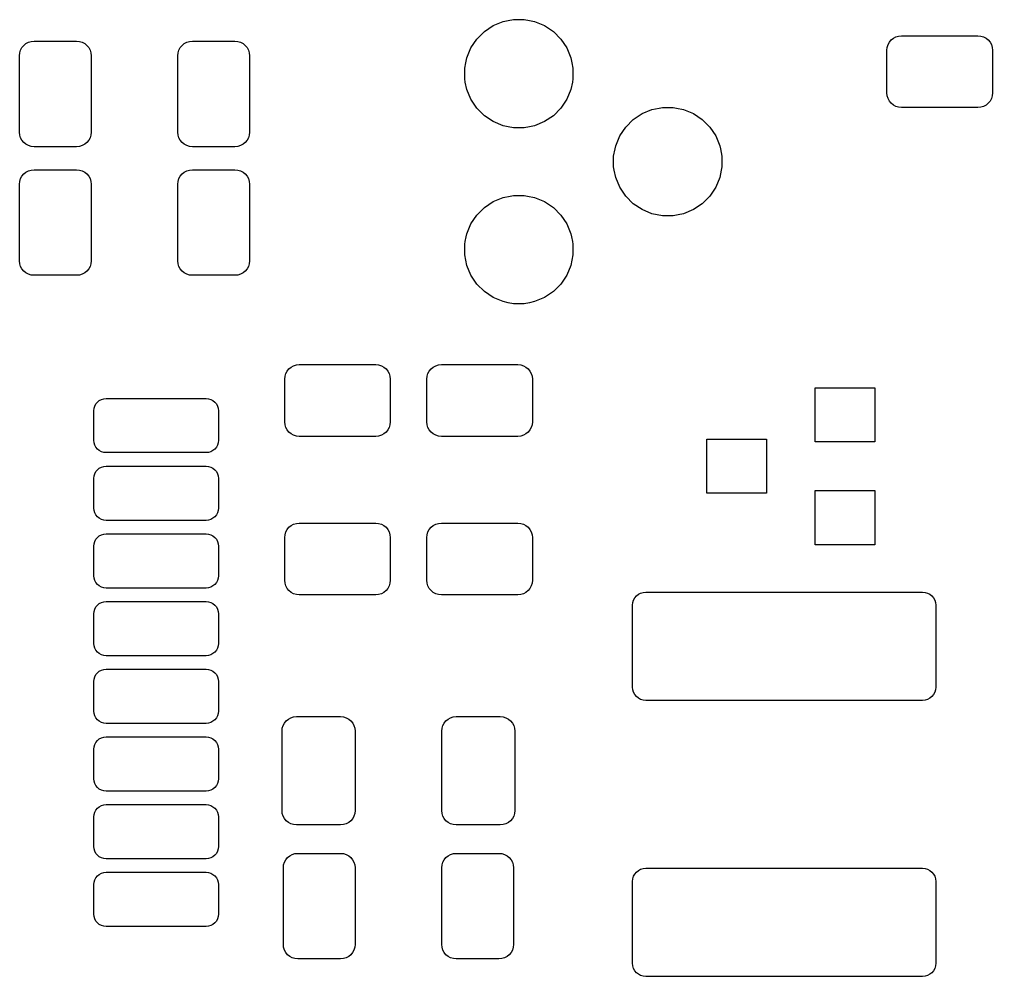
# Model space of a CAD drawing. Extents: x -2.2 to 93.1, y -83.6 to 12.9.
# Drawn here: x 56.88 to 74.85, y -71.42 to -53.75 of the extents above; entities that cross this region are included whole.
import ezdxf

# ---------------------------------------------------------------- set-up
doc = ezdxf.new("R2010")
doc.units = 0
doc.layers.add('BLACK', color=7, linetype='CONTINUOUS')

msp = doc.modelspace()

# ---------------------------------------------------------------- linework, layer by layer
at = {"layer": 'BLACK', "linetype": 'CONTINUOUS'}
for p, q in [((65.4625, -53.9732), (65.6263, -53.8638)), ((65.6263, -53.8638), (65.8083, -53.7884)), ((65.8083, -53.7884), (65.9049, -53.7692)), ((65.9049, -53.7692), (66.0015, -53.75)), ((66.0015, -53.75), (66.1985, -53.75)), ((66.1985, -53.75), (66.2951, -53.7692)), ((66.2951, -53.7692), (66.3917, -53.7884)), ((66.3917, -53.7884), (66.5737, -53.8638)), ((66.5737, -53.8638), (66.7375, -53.9732)), ((65.3232, -54.1125), (65.4625, -53.9732)), ((66.7375, -53.9732), (66.8768, -54.1125)), ((72.9783, -54.1283), (73.0186, -54.0951)), ((73.0186, -54.0951), (73.0647, -54.0705)), ((73.0647, -54.0705), (73.1147, -54.0554)), ((73.1147, -54.0554), (73.1691, -54.05)), ((73.1691, -54.05), (74.5809, -54.05)), ((74.5809, -54.05), (74.6353, -54.0554)), ((74.6353, -54.0554), (74.6853, -54.0705)), ((74.6853, -54.0705), (74.7313, -54.0951)), ((74.7313, -54.0951), (74.7717, -54.1283)), ((56.8955, -54.3147), (56.9201, -54.2687)), ((56.9201, -54.2687), (56.9533, -54.2283)), ((56.9533, -54.2283), (56.9936, -54.1951)), ((56.9936, -54.1951), (57.0397, -54.1705)), ((57.0397, -54.1705), (57.0897, -54.1554)), ((57.0897, -54.1554), (57.1441, -54.15)), ((57.1441, -54.15), (57.9309, -54.15)), ((57.9309, -54.15), (57.9853, -54.1554)), ((57.9853, -54.1554), (58.0353, -54.1705)), ((58.0353, -54.1705), (58.0814, -54.1951)), ((58.0814, -54.1951), (58.1217, -54.2283)), ((58.1217, -54.2283), (58.1549, -54.2687)), ((58.1549, -54.2687), (58.1795, -54.3147)), ((59.8205, -54.3147), (59.8451, -54.2687)), ((59.8451, -54.2687), (59.8783, -54.2283)), ((59.8783, -54.2283), (59.9186, -54.1951)), ((59.9186, -54.1951), (59.9647, -54.1705)), ((59.9647, -54.1705), (60.0147, -54.1554)), ((60.0147, -54.1554), (60.0691, -54.15)), ((60.0691, -54.15), (60.8559, -54.15)), ((60.8559, -54.15), (60.9103, -54.1554)), ((60.9103, -54.1554), (60.9603, -54.1705)), ((60.9603, -54.1705), (61.0063, -54.1951)), ((61.0063, -54.1951), (61.0467, -54.2283)), ((61.0467, -54.2283), (61.0799, -54.2687)), ((61.0799, -54.2687), (61.1045, -54.3147)), ((65.1384, -54.4583), (65.2138, -54.2763)), ((65.2138, -54.2763), (65.3232, -54.1125)), ((66.8768, -54.1125), (66.9862, -54.2763)), ((66.9862, -54.2763), (67.0616, -54.4583)), ((72.9, -54.3191), (72.9054, -54.2647)), ((72.9054, -54.2647), (72.9205, -54.2147)), ((72.9205, -54.2147), (72.9451, -54.1686)), ((72.9451, -54.1686), (72.9783, -54.1283)), ((74.7717, -54.1283), (74.8049, -54.1686)), ((74.8049, -54.1686), (74.8295, -54.2147)), ((74.8295, -54.2147), (74.8446, -54.2647)), ((74.8446, -54.2647), (74.85, -54.3191)), ((56.875, -54.4191), (56.8804, -54.3647)), ((56.875, -55.8309), (56.875, -54.4191)), ((56.8804, -54.3647), (56.8955, -54.3147)), ((58.1795, -54.3147), (58.1946, -54.3647)), ((58.1946, -54.3647), (58.2, -54.4191)), ((58.2, -54.4191), (58.2, -55.8309)), ((59.8, -54.4191), (59.8054, -54.3647)), ((59.8, -55.8309), (59.8, -54.4191)), ((59.8054, -54.3647), (59.8205, -54.3147)), ((61.1045, -54.3147), (61.1196, -54.3647)), ((61.1196, -54.3647), (61.125, -54.4191)), ((61.125, -54.4191), (61.125, -55.8309)), ((65.1195, -54.5533), (65.1384, -54.4583)), ((67.0616, -54.4583), (67.0805, -54.5533)), ((72.9, -55.1059), (72.9, -54.3191)), ((74.85, -54.3191), (74.85, -55.1059)), ((65.1, -54.6515), (65.1195, -54.5533)), ((67.0805, -54.5533), (67.1, -54.6515)), ((65.1, -54.8485), (65.1, -54.6515)), ((67.1, -54.6515), (67.1, -54.8485)), ((65.1112, -54.9049), (65.1, -54.8485)), ((65.1384, -55.0417), (65.1112, -54.9049)), ((67.0888, -54.9049), (67.0616, -55.0417)), ((67.1, -54.8485), (67.0888, -54.9049)), ((65.2138, -55.2237), (65.1384, -55.0417)), ((67.0616, -55.0417), (66.9862, -55.2237)), ((72.9054, -55.1603), (72.9, -55.1059)), ((72.9205, -55.2103), (72.9054, -55.1603)), ((74.8446, -55.1603), (74.8295, -55.2103)), ((74.85, -55.1059), (74.8446, -55.1603)), ((65.3232, -55.3875), (65.2138, -55.2237)), ((66.9862, -55.2237), (66.8768, -55.3875)), ((72.9451, -55.2563), (72.9205, -55.2103)), ((72.9783, -55.2967), (72.9451, -55.2563)), ((73.0186, -55.3299), (72.9783, -55.2967)), ((73.0647, -55.3545), (73.0186, -55.3299)), ((73.1147, -55.3696), (73.0647, -55.3545)), ((74.6853, -55.3545), (74.6353, -55.3696)), ((74.7313, -55.3299), (74.6853, -55.3545)), ((74.7717, -55.2967), (74.7313, -55.3299)), ((74.8049, -55.2563), (74.7717, -55.2967)), ((74.8295, -55.2103), (74.8049, -55.2563)), ((65.4625, -55.5268), (65.3232, -55.3875)), ((65.6263, -55.6362), (65.4625, -55.5268)), ((66.7375, -55.5268), (66.5737, -55.6362)), ((66.8768, -55.3875), (66.7375, -55.5268)), ((68.2125, -55.5982), (68.3763, -55.4888)), ((68.3763, -55.4888), (68.5583, -55.4134)), ((68.5583, -55.4134), (68.6889, -55.3875)), ((68.6889, -55.3875), (68.7515, -55.375)), ((68.7515, -55.375), (68.9485, -55.375)), ((68.9485, -55.375), (69.0111, -55.3875)), ((69.0111, -55.3875), (69.1417, -55.4134)), ((69.1417, -55.4134), (69.3237, -55.4888)), ((69.3237, -55.4888), (69.4875, -55.5982)), ((73.1691, -55.375), (73.1147, -55.3696)), ((74.5809, -55.375), (73.1691, -55.375)), ((74.6353, -55.3696), (74.5809, -55.375)), ((65.8083, -55.7116), (65.6263, -55.6362)), ((65.9049, -55.7308), (65.8083, -55.7116)), ((66.3917, -55.7116), (66.2951, -55.7308)), ((66.5737, -55.6362), (66.3917, -55.7116)), ((68.0732, -55.7375), (68.2125, -55.5982)), ((69.4875, -55.5982), (69.6268, -55.7375)), ((56.8804, -55.8853), (56.875, -55.8309)), ((56.8955, -55.9353), (56.8804, -55.8853)), ((58.1946, -55.8853), (58.1795, -55.9353)), ((58.2, -55.8309), (58.1946, -55.8853)), ((59.8054, -55.8853), (59.8, -55.8309)), ((59.8205, -55.9353), (59.8054, -55.8853)), ((61.1196, -55.8853), (61.1045, -55.9353)), ((61.125, -55.8309), (61.1196, -55.8853)), ((66.0015, -55.75), (65.9049, -55.7308)), ((66.1985, -55.75), (66.0015, -55.75)), ((66.2951, -55.7308), (66.1985, -55.75)), ((67.8884, -56.0833), (67.9638, -55.9013)), ((67.9638, -55.9013), (68.0732, -55.7375)), ((69.6268, -55.7375), (69.7362, -55.9013)), ((69.7362, -55.9013), (69.8116, -56.0833)), ((56.9201, -55.9813), (56.8955, -55.9353)), ((56.9533, -56.0217), (56.9201, -55.9813)), ((56.9936, -56.0549), (56.9533, -56.0217)), ((57.0397, -56.0795), (56.9936, -56.0549)), ((57.0897, -56.0946), (57.0397, -56.0795)), ((58.0353, -56.0795), (57.9853, -56.0946)), ((58.0814, -56.0549), (58.0353, -56.0795)), ((58.1217, -56.0217), (58.0814, -56.0549)), ((58.1549, -55.9813), (58.1217, -56.0217)), ((58.1795, -55.9353), (58.1549, -55.9813)), ((59.8451, -55.9813), (59.8205, -55.9353)), ((59.8783, -56.0217), (59.8451, -55.9813)), ((59.9186, -56.0549), (59.8783, -56.0217)), ((59.9647, -56.0795), (59.9186, -56.0549)), ((60.0147, -56.0946), (59.9647, -56.0795)), ((60.9603, -56.0795), (60.9103, -56.0946)), ((61.0063, -56.0549), (60.9603, -56.0795)), ((61.0467, -56.0217), (61.0063, -56.0549)), ((61.0799, -55.9813), (61.0467, -56.0217)), ((61.1045, -55.9353), (61.0799, -55.9813)), ((57.1441, -56.1), (57.0897, -56.0946)), ((57.9309, -56.1), (57.1441, -56.1)), ((57.9853, -56.0946), (57.9309, -56.1)), ((60.0691, -56.1), (60.0147, -56.0946)), ((60.8559, -56.1), (60.0691, -56.1)), ((60.9103, -56.0946), (60.8559, -56.1)), ((67.85, -56.2765), (67.8777, -56.137)), ((67.8777, -56.137), (67.8884, -56.0833)), ((69.8116, -56.0833), (69.8222, -56.137)), ((69.8222, -56.137), (69.85, -56.2765)), ((67.85, -56.4735), (67.85, -56.2765)), ((69.85, -56.2765), (69.85, -56.4735)), ((56.9201, -56.6437), (56.9533, -56.6033)), ((56.9533, -56.6033), (56.9936, -56.5701)), ((56.9936, -56.5701), (57.0397, -56.5455)), ((57.0397, -56.5455), (57.0897, -56.5304)), ((57.0897, -56.5304), (57.1441, -56.525)), ((57.1441, -56.525), (57.9309, -56.525)), ((57.9309, -56.525), (57.9853, -56.5304)), ((57.9853, -56.5304), (58.0353, -56.5455)), ((58.0353, -56.5455), (58.0814, -56.5701)), ((58.0814, -56.5701), (58.1217, -56.6033)), ((58.1217, -56.6033), (58.1549, -56.6437)), ((59.8451, -56.6437), (59.8783, -56.6033)), ((59.8783, -56.6033), (59.9186, -56.5701)), ((59.9186, -56.5701), (59.9647, -56.5455)), ((59.9647, -56.5455), (60.0147, -56.5304)), ((60.0147, -56.5304), (60.0691, -56.525)), ((60.0691, -56.525), (60.8559, -56.525)), ((60.8559, -56.525), (60.9103, -56.5304)), ((60.9103, -56.5304), (60.9603, -56.5455)), ((60.9603, -56.5455), (61.0063, -56.5701)), ((61.0063, -56.5701), (61.0467, -56.6033)), ((61.0467, -56.6033), (61.0799, -56.6437)), ((67.8613, -56.5304), (67.85, -56.4735)), ((67.8884, -56.6667), (67.8613, -56.5304)), ((69.8387, -56.5304), (69.8116, -56.6667)), ((69.85, -56.4735), (69.8387, -56.5304)), ((56.875, -56.7941), (56.8804, -56.7397)), ((56.875, -58.2059), (56.875, -56.7941)), ((56.8804, -56.7397), (56.8955, -56.6897)), ((56.8955, -56.6897), (56.9201, -56.6437)), ((58.1549, -56.6437), (58.1795, -56.6897)), ((58.1795, -56.6897), (58.1946, -56.7397)), ((58.1946, -56.7397), (58.2, -56.7941)), ((58.2, -56.7941), (58.2, -58.2059)), ((59.8, -56.7941), (59.8054, -56.7397)), ((59.8, -58.2059), (59.8, -56.7941)), ((59.8054, -56.7397), (59.8205, -56.6897)), ((59.8205, -56.6897), (59.8451, -56.6437)), ((61.0799, -56.6437), (61.1045, -56.6897)), ((61.1045, -56.6897), (61.1196, -56.7397)), ((61.1196, -56.7397), (61.125, -56.7941)), ((61.125, -56.7941), (61.125, -58.2059)), ((67.9638, -56.8487), (67.8884, -56.6667)), ((69.8116, -56.6667), (69.7362, -56.8487)), ((68.0732, -57.0125), (67.9638, -56.8487)), ((69.7362, -56.8487), (69.6268, -57.0125)), ((65.4625, -57.2232), (65.6263, -57.1138)), ((65.6263, -57.1138), (65.8083, -57.0384)), ((65.8083, -57.0384), (65.9389, -57.0125)), ((65.9389, -57.0125), (66.0015, -57)), ((66.0015, -57), (66.1985, -57)), ((66.1985, -57), (66.2611, -57.0125)), ((66.2611, -57.0125), (66.3917, -57.0384)), ((66.3917, -57.0384), (66.5737, -57.1138)), ((66.5737, -57.1138), (66.7375, -57.2232)), ((68.2125, -57.1518), (68.0732, -57.0125)), ((68.3763, -57.2612), (68.2125, -57.1518)), ((69.4875, -57.1518), (69.3237, -57.2612)), ((69.6268, -57.0125), (69.4875, -57.1518)), ((65.3232, -57.3625), (65.4625, -57.2232)), ((66.7375, -57.2232), (66.8768, -57.3625)), ((68.5583, -57.3366), (68.3763, -57.2612)), ((68.6549, -57.3558), (68.5583, -57.3366)), ((69.1417, -57.3366), (69.0451, -57.3558)), ((69.3237, -57.2612), (69.1417, -57.3366)), ((65.2138, -57.5263), (65.3232, -57.3625)), ((66.8768, -57.3625), (66.9862, -57.5263)), ((68.7515, -57.375), (68.6549, -57.3558)), ((68.9485, -57.375), (68.7515, -57.375)), ((69.0451, -57.3558), (68.9485, -57.375)), ((65.1384, -57.7083), (65.2138, -57.5263)), ((66.9862, -57.5263), (67.0616, -57.7083)), ((65.1, -57.9015), (65.1102, -57.85)), ((65.1102, -57.85), (65.1274, -57.7638)), ((65.1274, -57.7638), (65.1384, -57.7083)), ((67.0616, -57.7083), (67.0726, -57.7638)), ((67.0726, -57.7638), (67.0898, -57.85)), ((67.0898, -57.85), (67.1, -57.9015)), ((65.1, -58.0985), (65.1, -57.9015)), ((67.1, -57.9015), (67.1, -58.0985)), ((56.8804, -58.2603), (56.875, -58.2059)), ((58.2, -58.2059), (58.1946, -58.2603)), ((59.8054, -58.2603), (59.8, -58.2059)), ((61.125, -58.2059), (61.1196, -58.2603)), ((65.1384, -58.2917), (65.1, -58.0985)), ((67.1, -58.0985), (67.0616, -58.2917)), ((56.8955, -58.3103), (56.8804, -58.2603)), ((56.9201, -58.3563), (56.8955, -58.3103)), ((56.9533, -58.3967), (56.9201, -58.3563)), ((56.9936, -58.4299), (56.9533, -58.3967)), ((58.1217, -58.3967), (58.0814, -58.4299)), ((58.1549, -58.3563), (58.1217, -58.3967)), ((58.1795, -58.3103), (58.1549, -58.3563)), ((58.1946, -58.2603), (58.1795, -58.3103)), ((59.8205, -58.3103), (59.8054, -58.2603)), ((59.8451, -58.3563), (59.8205, -58.3103)), ((59.8783, -58.3967), (59.8451, -58.3563)), ((59.9186, -58.4299), (59.8783, -58.3967)), ((61.0467, -58.3967), (61.0063, -58.4299)), ((61.0799, -58.3563), (61.0467, -58.3967)), ((61.1045, -58.3103), (61.0799, -58.3563)), ((61.1196, -58.2603), (61.1045, -58.3103)), ((65.2138, -58.4737), (65.1384, -58.2917)), ((67.0616, -58.2917), (66.9862, -58.4737)), ((57.0397, -58.4545), (56.9936, -58.4299)), ((57.0897, -58.4696), (57.0397, -58.4545)), ((57.1441, -58.475), (57.0897, -58.4696)), ((57.9309, -58.475), (57.1441, -58.475)), ((57.9853, -58.4696), (57.9309, -58.475)), ((58.0353, -58.4545), (57.9853, -58.4696)), ((58.0814, -58.4299), (58.0353, -58.4545)), ((59.9647, -58.4545), (59.9186, -58.4299)), ((60.0147, -58.4696), (59.9647, -58.4545)), ((60.0691, -58.475), (60.0147, -58.4696)), ((60.8559, -58.475), (60.0691, -58.475)), ((60.9103, -58.4696), (60.8559, -58.475)), ((60.9603, -58.4545), (60.9103, -58.4696)), ((61.0063, -58.4299), (60.9603, -58.4545)), ((65.3232, -58.6375), (65.2138, -58.4737)), ((66.9862, -58.4737), (66.8768, -58.6375)), ((65.4625, -58.7768), (65.3232, -58.6375)), ((65.6263, -58.8862), (65.4625, -58.7768)), ((66.7375, -58.7768), (66.5737, -58.8862)), ((66.8768, -58.6375), (66.7375, -58.7768)), ((65.8083, -58.9616), (65.6263, -58.8862)), ((66.5737, -58.8862), (66.3917, -58.9616)), ((65.9049, -58.9808), (65.8083, -58.9616)), ((66.0015, -59), (65.9049, -58.9808)), ((66.1985, -59), (66.0015, -59)), ((66.2951, -58.9808), (66.1985, -59)), ((66.3917, -58.9616), (66.2951, -58.9808)), ((61.8201, -60.2436), (61.8533, -60.2033)), ((61.8533, -60.2033), (61.8936, -60.1701)), ((61.8936, -60.1701), (61.9397, -60.1455)), ((61.9397, -60.1455), (61.9897, -60.1304)), ((61.9897, -60.1304), (62.0441, -60.125)), ((62.0441, -60.125), (63.4559, -60.125)), ((63.4559, -60.125), (63.5103, -60.1304)), ((63.5103, -60.1304), (63.5603, -60.1455)), ((63.5603, -60.1455), (63.6063, -60.1701)), ((63.6063, -60.1701), (63.6467, -60.2033)), ((63.6467, -60.2033), (63.6799, -60.2436)), ((64.4451, -60.2436), (64.4783, -60.2033)), ((64.4783, -60.2033), (64.5186, -60.1701)), ((64.5186, -60.1701), (64.5647, -60.1455)), ((64.5647, -60.1455), (64.6147, -60.1304)), ((64.6147, -60.1304), (64.6691, -60.125)), ((64.6691, -60.125), (66.0809, -60.125)), ((66.0809, -60.125), (66.1353, -60.1304)), ((66.1353, -60.1304), (66.1853, -60.1455)), ((66.1853, -60.1455), (66.2313, -60.1701)), ((66.2313, -60.1701), (66.2717, -60.2033)), ((66.2717, -60.2033), (66.3049, -60.2436)), ((61.775, -60.3941), (61.7804, -60.3397)), ((61.775, -61.1809), (61.775, -60.3941)), ((61.7804, -60.3397), (61.7955, -60.2897)), ((61.7955, -60.2897), (61.8201, -60.2436)), ((63.6799, -60.2436), (63.7045, -60.2897)), ((63.7045, -60.2897), (63.7196, -60.3397)), ((63.7196, -60.3397), (63.725, -60.3941)), ((63.725, -60.3941), (63.725, -61.1809)), ((64.4, -60.3941), (64.4054, -60.3397)), ((64.4, -61.1809), (64.4, -60.3941)), ((64.4054, -60.3397), (64.4205, -60.2897)), ((64.4205, -60.2897), (64.4451, -60.2436)), ((66.3049, -60.2436), (66.3295, -60.2897)), ((66.3295, -60.2897), (66.3446, -60.3397)), ((66.3446, -60.3397), (66.35, -60.3941)), ((66.35, -60.3941), (66.35, -61.1809)), ((71.575, -61.55), (71.575, -60.55)), ((71.575, -60.55), (72.675, -60.55)), ((72.675, -60.55), (72.675, -61.55)), ((58.389, -60.7674), (58.4312, -60.7546)), ((58.4312, -60.7546), (58.4775, -60.75)), ((58.4775, -60.75), (60.3225, -60.75)), ((60.3225, -60.75), (60.3688, -60.7546)), ((60.3688, -60.7546), (60.411, -60.7674)), ((58.25, -60.9775), (58.2546, -60.9312)), ((58.2546, -60.9312), (58.2674, -60.889)), ((58.2674, -60.889), (58.2881, -60.8501)), ((58.2881, -60.8501), (58.3161, -60.8161)), ((58.3161, -60.8161), (58.3501, -60.7881)), ((58.3501, -60.7881), (58.389, -60.7674)), ((60.411, -60.7674), (60.4499, -60.7881)), ((60.4499, -60.7881), (60.4839, -60.8161)), ((60.4839, -60.8161), (60.5119, -60.8501)), ((60.5119, -60.8501), (60.5326, -60.889)), ((60.5326, -60.889), (60.5454, -60.9312)), ((60.5454, -60.9312), (60.55, -60.9775)), ((58.25, -61.5225), (58.25, -60.9775)), ((60.55, -60.9775), (60.55, -61.5225)), ((61.7804, -61.2353), (61.775, -61.1809)), ((61.7955, -61.2853), (61.7804, -61.2353)), ((61.8201, -61.3314), (61.7955, -61.2853)), ((63.7045, -61.2853), (63.6799, -61.3314)), ((63.7196, -61.2353), (63.7045, -61.2853)), ((63.725, -61.1809), (63.7196, -61.2353)), ((64.4054, -61.2353), (64.4, -61.1809)), ((64.4205, -61.2853), (64.4054, -61.2353)), ((64.4451, -61.3314), (64.4205, -61.2853)), ((66.3295, -61.2853), (66.3049, -61.3314)), ((66.3446, -61.2353), (66.3295, -61.2853)), ((66.35, -61.1809), (66.3446, -61.2353)), ((61.8533, -61.3717), (61.8201, -61.3314)), ((61.8936, -61.4049), (61.8533, -61.3717)), ((61.9397, -61.4295), (61.8936, -61.4049)), ((61.9897, -61.4446), (61.9397, -61.4295)), ((62.0441, -61.45), (61.9897, -61.4446)), ((63.4559, -61.45), (62.0441, -61.45)), ((63.5103, -61.4446), (63.4559, -61.45)), ((63.5603, -61.4295), (63.5103, -61.4446)), ((63.6063, -61.4049), (63.5603, -61.4295)), ((63.6467, -61.3717), (63.6063, -61.4049)), ((63.6799, -61.3314), (63.6467, -61.3717)), ((64.4783, -61.3717), (64.4451, -61.3314)), ((64.5186, -61.4049), (64.4783, -61.3717)), ((64.5647, -61.4295), (64.5186, -61.4049)), ((64.6147, -61.4446), (64.5647, -61.4295)), ((64.6691, -61.45), (64.6147, -61.4446)), ((66.0809, -61.45), (64.6691, -61.45)), ((66.1353, -61.4446), (66.0809, -61.45)), ((66.1853, -61.4295), (66.1353, -61.4446)), ((66.2313, -61.4049), (66.1853, -61.4295)), ((66.2717, -61.3717), (66.2313, -61.4049)), ((66.3049, -61.3314), (66.2717, -61.3717)), ((58.2546, -61.5688), (58.25, -61.5225)), ((58.2674, -61.611), (58.2546, -61.5688)), ((58.2881, -61.6499), (58.2674, -61.611)), ((58.3161, -61.6839), (58.2881, -61.6499)), ((60.5119, -61.6499), (60.4839, -61.6839)), ((60.5326, -61.611), (60.5119, -61.6499)), ((60.5454, -61.5688), (60.5326, -61.611)), ((60.55, -61.5225), (60.5454, -61.5688)), ((69.575, -62.5), (69.575, -61.5)), ((69.575, -61.5), (70.675, -61.5)), ((70.675, -61.5), (70.675, -62.5)), ((72.675, -61.55), (71.575, -61.55)), ((58.3501, -61.7119), (58.3161, -61.6839)), ((58.389, -61.7326), (58.3501, -61.7119)), ((58.4312, -61.7454), (58.389, -61.7326)), ((58.4775, -61.75), (58.4312, -61.7454)), ((60.3225, -61.75), (58.4775, -61.75)), ((60.3688, -61.7454), (60.3225, -61.75)), ((60.411, -61.7326), (60.3688, -61.7454)), ((60.4499, -61.7119), (60.411, -61.7326)), ((60.4839, -61.6839), (60.4499, -61.7119)), ((58.389, -62.0174), (58.4312, -62.0046)), ((58.4312, -62.0046), (58.4775, -62)), ((58.4775, -62), (60.3225, -62)), ((60.3225, -62), (60.3688, -62.0046)), ((60.3688, -62.0046), (60.411, -62.0174)), ((58.25, -62.2275), (58.2546, -62.1812)), ((58.2546, -62.1812), (58.2674, -62.139)), ((58.2674, -62.139), (58.2881, -62.1001)), ((58.2881, -62.1001), (58.3161, -62.0661)), ((58.3161, -62.0661), (58.3501, -62.0381)), ((58.3501, -62.0381), (58.389, -62.0174)), ((60.411, -62.0174), (60.4499, -62.0381)), ((60.4499, -62.0381), (60.4839, -62.0661)), ((60.4839, -62.0661), (60.5119, -62.1001)), ((60.5119, -62.1001), (60.5326, -62.139)), ((60.5326, -62.139), (60.5454, -62.1812)), ((60.5454, -62.1812), (60.55, -62.2275)), ((58.25, -62.7725), (58.25, -62.2275)), ((60.55, -62.2275), (60.55, -62.7725)), ((70.675, -62.5), (69.575, -62.5)), ((71.575, -63.45), (71.575, -62.45)), ((71.575, -62.45), (72.675, -62.45)), ((72.675, -62.45), (72.675, -63.45)), ((58.2546, -62.8188), (58.25, -62.7725)), ((58.2674, -62.861), (58.2546, -62.8188)), ((58.2881, -62.8999), (58.2674, -62.861)), ((58.3161, -62.9339), (58.2881, -62.8999)), ((60.5119, -62.8999), (60.4839, -62.9339)), ((60.5326, -62.861), (60.5119, -62.8999)), ((60.5454, -62.8188), (60.5326, -62.861)), ((60.55, -62.7725), (60.5454, -62.8188)), ((58.3501, -62.9619), (58.3161, -62.9339)), ((58.389, -62.9826), (58.3501, -62.9619)), ((58.4312, -62.9954), (58.389, -62.9826)), ((58.4775, -63), (58.4312, -62.9954)), ((60.3225, -63), (58.4775, -63)), ((60.3688, -62.9954), (60.3225, -63)), ((60.411, -62.9826), (60.3688, -62.9954)), ((60.4499, -62.9619), (60.411, -62.9826)), ((60.4839, -62.9339), (60.4499, -62.9619)), ((61.8936, -63.0951), (61.9397, -63.0705)), ((61.9397, -63.0705), (61.9897, -63.0554)), ((61.9897, -63.0554), (62.0441, -63.05)), ((62.0441, -63.05), (63.4559, -63.05)), ((63.4559, -63.05), (63.5103, -63.0554)), ((63.5103, -63.0554), (63.5603, -63.0705)), ((63.5603, -63.0705), (63.6063, -63.0951)), ((64.5186, -63.0951), (64.5647, -63.0705)), ((64.5647, -63.0705), (64.6147, -63.0554)), ((64.6147, -63.0554), (64.6691, -63.05)), ((64.6691, -63.05), (66.0809, -63.05)), ((66.0809, -63.05), (66.1353, -63.0554)), ((66.1353, -63.0554), (66.1853, -63.0705)), ((66.1853, -63.0705), (66.2313, -63.0951)), ((58.3501, -63.2881), (58.389, -63.2674)), ((58.389, -63.2674), (58.4312, -63.2546)), ((58.4312, -63.2546), (58.4775, -63.25)), ((58.4775, -63.25), (60.3225, -63.25)), ((60.3225, -63.25), (60.3688, -63.2546)), ((60.3688, -63.2546), (60.411, -63.2674)), ((60.411, -63.2674), (60.4499, -63.2881)), ((61.775, -63.3191), (61.7804, -63.2647)), ((61.7804, -63.2647), (61.7955, -63.2147)), ((61.7955, -63.2147), (61.8201, -63.1686)), ((61.8201, -63.1686), (61.8533, -63.1283)), ((61.8533, -63.1283), (61.8936, -63.0951)), ((63.6063, -63.0951), (63.6467, -63.1283)), ((63.6467, -63.1283), (63.6799, -63.1686)), ((63.6799, -63.1686), (63.7045, -63.2147)), ((63.7045, -63.2147), (63.7196, -63.2647)), ((63.7196, -63.2647), (63.725, -63.3191)), ((64.4, -63.3191), (64.4054, -63.2647)), ((64.4054, -63.2647), (64.4205, -63.2147)), ((64.4205, -63.2147), (64.4451, -63.1686)), ((64.4451, -63.1686), (64.4783, -63.1283)), ((64.4783, -63.1283), (64.5186, -63.0951)), ((66.2313, -63.0951), (66.2717, -63.1283)), ((66.2717, -63.1283), (66.3049, -63.1686)), ((66.3049, -63.1686), (66.3295, -63.2147)), ((66.3295, -63.2147), (66.3446, -63.2647)), ((66.3446, -63.2647), (66.35, -63.3191)), ((58.25, -63.4775), (58.2546, -63.4312)), ((58.2546, -63.4312), (58.2674, -63.389)), ((58.2674, -63.389), (58.2881, -63.3501)), ((58.2881, -63.3501), (58.3161, -63.3161)), ((58.3161, -63.3161), (58.3501, -63.2881)), ((60.4499, -63.2881), (60.4839, -63.3161)), ((60.4839, -63.3161), (60.5119, -63.3501)), ((60.5119, -63.3501), (60.5326, -63.389)), ((60.5326, -63.389), (60.5454, -63.4312)), ((60.5454, -63.4312), (60.55, -63.4775)), ((61.775, -64.1059), (61.775, -63.3191)), ((63.725, -63.3191), (63.725, -64.1059)), ((64.4, -64.1059), (64.4, -63.3191)), ((66.35, -63.3191), (66.35, -64.1059)), ((72.675, -63.45), (71.575, -63.45)), ((58.25, -64.0225), (58.25, -63.4775)), ((60.55, -63.4775), (60.55, -64.0225)), ((58.2546, -64.0688), (58.25, -64.0225)), ((58.2674, -64.111), (58.2546, -64.0688)), ((58.2881, -64.1499), (58.2674, -64.111)), ((58.3161, -64.1839), (58.2881, -64.1499)), ((60.5119, -64.1499), (60.4839, -64.1839)), ((60.5326, -64.111), (60.5119, -64.1499)), ((60.5454, -64.0688), (60.5326, -64.111)), ((60.55, -64.0225), (60.5454, -64.0688)), ((61.7804, -64.1603), (61.775, -64.1059)), ((61.7955, -64.2103), (61.7804, -64.1603)), ((63.7196, -64.1603), (63.7045, -64.2103)), ((63.725, -64.1059), (63.7196, -64.1603)), ((64.4054, -64.1603), (64.4, -64.1059)), ((64.4205, -64.2103), (64.4054, -64.1603)), ((66.3446, -64.1603), (66.3295, -64.2103)), ((66.35, -64.1059), (66.3446, -64.1603)), ((58.3501, -64.2119), (58.3161, -64.1839)), ((58.389, -64.2326), (58.3501, -64.2119)), ((58.4312, -64.2454), (58.389, -64.2326)), ((58.4775, -64.25), (58.4312, -64.2454)), ((60.3225, -64.25), (58.4775, -64.25)), ((60.3688, -64.2454), (60.3225, -64.25)), ((60.411, -64.2326), (60.3688, -64.2454)), ((60.4499, -64.2119), (60.411, -64.2326)), ((60.4839, -64.1839), (60.4499, -64.2119)), ((61.8201, -64.2563), (61.7955, -64.2103)), ((61.8533, -64.2967), (61.8201, -64.2563)), ((61.8936, -64.3299), (61.8533, -64.2967)), ((61.9397, -64.3545), (61.8936, -64.3299)), ((63.6063, -64.3299), (63.5603, -64.3545)), ((63.6467, -64.2967), (63.6063, -64.3299)), ((63.6799, -64.2563), (63.6467, -64.2967)), ((63.7045, -64.2103), (63.6799, -64.2563)), ((64.4451, -64.2563), (64.4205, -64.2103)), ((64.4783, -64.2967), (64.4451, -64.2563)), ((64.5186, -64.3299), (64.4783, -64.2967)), ((64.5647, -64.3545), (64.5186, -64.3299)), ((66.2313, -64.3299), (66.1853, -64.3545)), ((66.2717, -64.2967), (66.2313, -64.3299)), ((66.3049, -64.2563), (66.2717, -64.2967)), ((66.3295, -64.2103), (66.3049, -64.2563)), ((68.3075, -64.3659), (68.3493, -64.3436)), ((68.3493, -64.3436), (68.3946, -64.3299)), ((68.3946, -64.3299), (68.4441, -64.325)), ((68.4441, -64.325), (73.5559, -64.325)), ((73.5559, -64.325), (73.6054, -64.3299)), ((73.6054, -64.3299), (73.6507, -64.3436)), ((73.6507, -64.3436), (73.6925, -64.3659)), ((58.3501, -64.5381), (58.389, -64.5173)), ((58.389, -64.5173), (58.4312, -64.5046)), ((58.4312, -64.5046), (58.4775, -64.5)), ((58.4775, -64.5), (60.3225, -64.5)), ((60.3225, -64.5), (60.3688, -64.5046)), ((60.3688, -64.5046), (60.411, -64.5173)), ((60.411, -64.5173), (60.4499, -64.5381)), ((61.9897, -64.3696), (61.9397, -64.3545)), ((62.0441, -64.375), (61.9897, -64.3696)), ((63.4559, -64.375), (62.0441, -64.375)), ((63.5103, -64.3696), (63.4559, -64.375)), ((63.5603, -64.3545), (63.5103, -64.3696)), ((64.6147, -64.3696), (64.5647, -64.3545)), ((64.6691, -64.375), (64.6147, -64.3696)), ((66.0809, -64.375), (64.6691, -64.375)), ((66.1353, -64.3696), (66.0809, -64.375)), ((66.1853, -64.3545), (66.1353, -64.3696)), ((68.2, -64.5691), (68.2049, -64.5196)), ((68.2049, -64.5196), (68.2186, -64.4743)), ((68.2186, -64.4743), (68.2409, -64.4325)), ((68.2409, -64.4325), (68.271, -64.396)), ((68.271, -64.396), (68.3075, -64.3659)), ((73.6925, -64.3659), (73.729, -64.396)), ((73.729, -64.396), (73.7591, -64.4325)), ((73.7591, -64.4325), (73.7814, -64.4743)), ((73.7814, -64.4743), (73.7951, -64.5196)), ((73.7951, -64.5196), (73.8, -64.5691)), ((58.25, -64.7275), (58.2546, -64.6812)), ((58.2546, -64.6812), (58.2674, -64.639)), ((58.2674, -64.639), (58.2881, -64.6001)), ((58.2881, -64.6001), (58.3161, -64.5661)), ((58.3161, -64.5661), (58.3501, -64.5381)), ((60.4499, -64.5381), (60.4839, -64.5661)), ((60.4839, -64.5661), (60.5119, -64.6001)), ((60.5119, -64.6001), (60.5326, -64.639)), ((60.5326, -64.639), (60.5454, -64.6812)), ((60.5454, -64.6812), (60.55, -64.7275)), ((68.2, -66.0809), (68.2, -64.5691)), ((73.8, -64.5691), (73.8, -66.0809)), ((58.25, -65.2725), (58.25, -64.7275)), ((60.55, -64.7275), (60.55, -65.2725)), ((58.2546, -65.3188), (58.25, -65.2725)), ((58.2674, -65.361), (58.2546, -65.3188)), ((58.2881, -65.3999), (58.2674, -65.361)), ((58.3161, -65.4339), (58.2881, -65.3999)), ((60.5119, -65.3999), (60.4839, -65.4339)), ((60.5326, -65.361), (60.5119, -65.3999)), ((60.5454, -65.3188), (60.5326, -65.361)), ((60.55, -65.2725), (60.5454, -65.3188)), ((58.3501, -65.4619), (58.3161, -65.4339)), ((58.389, -65.4826), (58.3501, -65.4619)), ((58.4312, -65.4954), (58.389, -65.4826)), ((58.4775, -65.5), (58.4312, -65.4954)), ((60.3225, -65.5), (58.4775, -65.5)), ((60.3688, -65.4954), (60.3225, -65.5)), ((60.411, -65.4826), (60.3688, -65.4954)), ((60.4499, -65.4619), (60.411, -65.4826)), ((60.4839, -65.4339), (60.4499, -65.4619)), ((58.3161, -65.8161), (58.3501, -65.7881)), ((58.3501, -65.7881), (58.389, -65.7673)), ((58.389, -65.7673), (58.4312, -65.7546)), ((58.4312, -65.7546), (58.4775, -65.75)), ((58.4775, -65.75), (60.3225, -65.75)), ((60.3225, -65.75), (60.3688, -65.7546)), ((60.3688, -65.7546), (60.411, -65.7673)), ((60.411, -65.7673), (60.4499, -65.7881)), ((60.4499, -65.7881), (60.4839, -65.8161)), ((58.25, -65.9775), (58.2546, -65.9312)), ((58.2546, -65.9312), (58.2674, -65.889)), ((58.2674, -65.889), (58.2881, -65.8501)), ((58.2881, -65.8501), (58.3161, -65.8161)), ((60.4839, -65.8161), (60.5119, -65.8501)), ((60.5119, -65.8501), (60.5326, -65.889)), ((60.5326, -65.889), (60.5454, -65.9312)), ((60.5454, -65.9312), (60.55, -65.9775)), ((58.25, -66.5225), (58.25, -65.9775)), ((60.55, -65.9775), (60.55, -66.5225)), ((68.2049, -66.1304), (68.2, -66.0809)), ((68.2186, -66.1757), (68.2049, -66.1304)), ((73.7951, -66.1304), (73.7814, -66.1757)), ((73.8, -66.0809), (73.7951, -66.1304)), ((68.2409, -66.2175), (68.2186, -66.1757)), ((68.271, -66.254), (68.2409, -66.2175)), ((68.3075, -66.2841), (68.271, -66.254)), ((68.3493, -66.3064), (68.3075, -66.2841)), ((68.3946, -66.3201), (68.3493, -66.3064)), ((68.4441, -66.325), (68.3946, -66.3201)), ((73.5559, -66.325), (68.4441, -66.325)), ((73.6054, -66.3201), (73.5559, -66.325)), ((73.6507, -66.3064), (73.6054, -66.3201)), ((73.6925, -66.2841), (73.6507, -66.3064)), ((73.729, -66.254), (73.6925, -66.2841)), ((73.7591, -66.2175), (73.729, -66.254)), ((73.7814, -66.1757), (73.7591, -66.2175)), ((58.2546, -66.5688), (58.25, -66.5225)), ((58.2674, -66.611), (58.2546, -66.5688)), ((58.2881, -66.6499), (58.2674, -66.611)), ((58.3161, -66.6839), (58.2881, -66.6499)), ((58.3501, -66.7119), (58.3161, -66.6839)), ((60.4839, -66.6839), (60.4499, -66.7119)), ((60.5119, -66.6499), (60.4839, -66.6839)), ((60.5326, -66.611), (60.5119, -66.6499)), ((60.5454, -66.5688), (60.5326, -66.611)), ((60.55, -66.5225), (60.5454, -66.5688)), ((61.8029, -66.7029), (61.843, -66.6699)), ((61.843, -66.6699), (61.8888, -66.6454)), ((61.8888, -66.6454), (61.9385, -66.6303)), ((61.9385, -66.6303), (61.9927, -66.625)), ((61.9927, -66.625), (62.8073, -66.625)), ((62.8073, -66.625), (62.8615, -66.6303)), ((62.8615, -66.6303), (62.9112, -66.6454)), ((62.9112, -66.6454), (62.957, -66.6699)), ((62.957, -66.6699), (62.9971, -66.7029)), ((64.7529, -66.7029), (64.793, -66.6699)), ((64.793, -66.6699), (64.8388, -66.6454)), ((64.8388, -66.6454), (64.8885, -66.6303)), ((64.8885, -66.6303), (64.9427, -66.625)), ((64.9427, -66.625), (65.7573, -66.625)), ((65.7573, -66.625), (65.8115, -66.6303)), ((65.8115, -66.6303), (65.8612, -66.6454)), ((65.8612, -66.6454), (65.907, -66.6699)), ((65.907, -66.6699), (65.9471, -66.7029)), ((58.389, -66.7326), (58.3501, -66.7119)), ((58.4312, -66.7454), (58.389, -66.7326)), ((58.4775, -66.75), (58.4312, -66.7454)), ((60.3225, -66.75), (58.4775, -66.75)), ((60.3688, -66.7454), (60.3225, -66.75)), ((60.411, -66.7326), (60.3688, -66.7454)), ((60.4499, -66.7119), (60.411, -66.7326)), ((61.725, -66.8927), (61.7303, -66.8385)), ((61.7303, -66.8385), (61.7454, -66.7888)), ((61.7454, -66.7888), (61.7699, -66.743)), ((61.7699, -66.743), (61.8029, -66.7029)), ((62.9971, -66.7029), (63.0301, -66.743)), ((63.0301, -66.743), (63.0546, -66.7888)), ((63.0546, -66.7888), (63.0697, -66.8385)), ((63.0697, -66.8385), (63.075, -66.8927)), ((64.675, -66.8927), (64.6803, -66.8385)), ((64.6803, -66.8385), (64.6954, -66.7888)), ((64.6954, -66.7888), (64.7199, -66.743)), ((64.7199, -66.743), (64.7529, -66.7029)), ((65.9471, -66.7029), (65.9801, -66.743)), ((65.9801, -66.743), (66.0046, -66.7888)), ((66.0046, -66.7888), (66.0197, -66.8385)), ((66.0197, -66.8385), (66.025, -66.8927)), ((58.3161, -67.0661), (58.3501, -67.0381)), ((58.3501, -67.0381), (58.389, -67.0173)), ((58.389, -67.0173), (58.4312, -67.0046)), ((58.4312, -67.0046), (58.4775, -67)), ((58.4775, -67), (60.3225, -67)), ((60.3225, -67), (60.3688, -67.0046)), ((60.3688, -67.0046), (60.411, -67.0173)), ((60.411, -67.0173), (60.4499, -67.0381)), ((60.4499, -67.0381), (60.4839, -67.0661)), ((61.725, -68.3573), (61.725, -66.8927)), ((63.075, -66.8927), (63.075, -68.3573)), ((64.675, -68.3573), (64.675, -66.8927)), ((66.025, -66.8927), (66.025, -68.3573)), ((58.25, -67.2275), (58.2546, -67.1812)), ((58.2546, -67.1812), (58.2674, -67.139)), ((58.2674, -67.139), (58.2881, -67.1001)), ((58.2881, -67.1001), (58.3161, -67.0661)), ((60.4839, -67.0661), (60.5119, -67.1001)), ((60.5119, -67.1001), (60.5326, -67.139)), ((60.5326, -67.139), (60.5454, -67.1812)), ((60.5454, -67.1812), (60.55, -67.2275)), ((58.25, -67.7725), (58.25, -67.2275)), ((60.55, -67.2275), (60.55, -67.7725)), ((58.2546, -67.8188), (58.25, -67.7725)), ((58.2674, -67.861), (58.2546, -67.8188)), ((58.2881, -67.8999), (58.2674, -67.861)), ((58.3161, -67.9339), (58.2881, -67.8999)), ((58.3501, -67.9619), (58.3161, -67.9339)), ((60.4839, -67.9339), (60.4499, -67.9619)), ((60.5119, -67.8999), (60.4839, -67.9339)), ((60.5326, -67.861), (60.5119, -67.8999)), ((60.5454, -67.8188), (60.5326, -67.861)), ((60.55, -67.7725), (60.5454, -67.8188)), ((58.389, -67.9826), (58.3501, -67.9619)), ((58.4312, -67.9954), (58.389, -67.9826)), ((58.4775, -68), (58.4312, -67.9954)), ((60.3225, -68), (58.4775, -68)), ((60.3688, -67.9954), (60.3225, -68)), ((60.411, -67.9826), (60.3688, -67.9954)), ((60.4499, -67.9619), (60.411, -67.9826)), ((58.3161, -68.3161), (58.3501, -68.2881)), ((58.3501, -68.2881), (58.389, -68.2673)), ((58.389, -68.2673), (58.4312, -68.2546)), ((58.4312, -68.2546), (58.4775, -68.25)), ((58.4775, -68.25), (60.3225, -68.25)), ((60.3225, -68.25), (60.3688, -68.2546)), ((60.3688, -68.2546), (60.411, -68.2673)), ((60.411, -68.2673), (60.4499, -68.2881)), ((60.4499, -68.2881), (60.4839, -68.3161)), ((58.25, -68.4775), (58.2546, -68.4312)), ((58.25, -69.0225), (58.25, -68.4775)), ((58.2546, -68.4312), (58.2674, -68.389)), ((58.2674, -68.389), (58.2881, -68.3501)), ((58.2881, -68.3501), (58.3161, -68.3161)), ((60.4839, -68.3161), (60.5119, -68.3501)), ((60.5119, -68.3501), (60.5326, -68.389)), ((60.5326, -68.389), (60.5454, -68.4312)), ((60.5454, -68.4312), (60.55, -68.4775)), ((60.55, -68.4775), (60.55, -69.0225)), ((61.7303, -68.4115), (61.725, -68.3573)), ((61.7454, -68.4612), (61.7303, -68.4115)), ((61.7699, -68.507), (61.7454, -68.4612)), ((63.0546, -68.4612), (63.0301, -68.507)), ((63.0697, -68.4115), (63.0546, -68.4612)), ((63.075, -68.3573), (63.0697, -68.4115)), ((64.6803, -68.4115), (64.675, -68.3573)), ((64.6954, -68.4612), (64.6803, -68.4115)), ((64.7199, -68.507), (64.6954, -68.4612)), ((66.0046, -68.4612), (65.9801, -68.507)), ((66.0197, -68.4115), (66.0046, -68.4612)), ((66.025, -68.3573), (66.0197, -68.4115)), ((61.8029, -68.5471), (61.7699, -68.507)), ((61.843, -68.5801), (61.8029, -68.5471)), ((61.8888, -68.6046), (61.843, -68.5801)), ((61.9385, -68.6197), (61.8888, -68.6046)), ((61.9927, -68.625), (61.9385, -68.6197)), ((62.8073, -68.625), (61.9927, -68.625)), ((62.8615, -68.6197), (62.8073, -68.625)), ((62.9112, -68.6046), (62.8615, -68.6197)), ((62.957, -68.5801), (62.9112, -68.6046)), ((62.9971, -68.5471), (62.957, -68.5801)), ((63.0301, -68.507), (62.9971, -68.5471)), ((64.7529, -68.5471), (64.7199, -68.507)), ((64.793, -68.5801), (64.7529, -68.5471)), ((64.8388, -68.6046), (64.793, -68.5801)), ((64.8885, -68.6197), (64.8388, -68.6046)), ((64.9427, -68.625), (64.8885, -68.6197)), ((65.7573, -68.625), (64.9427, -68.625)), ((65.8115, -68.6197), (65.7573, -68.625)), ((65.8612, -68.6046), (65.8115, -68.6197)), ((65.907, -68.5801), (65.8612, -68.6046)), ((65.9471, -68.5471), (65.907, -68.5801)), ((65.9801, -68.507), (65.9471, -68.5471)), ((58.2546, -69.0688), (58.25, -69.0225)), ((60.55, -69.0225), (60.5454, -69.0688)), ((58.2674, -69.111), (58.2546, -69.0688)), ((58.2881, -69.1499), (58.2674, -69.111)), ((58.3161, -69.1839), (58.2881, -69.1499)), ((58.3501, -69.2119), (58.3161, -69.1839)), ((60.4839, -69.1839), (60.4499, -69.2119)), ((60.5119, -69.1499), (60.4839, -69.1839)), ((60.5326, -69.111), (60.5119, -69.1499)), ((60.5454, -69.0688), (60.5326, -69.111)), ((61.8283, -69.2283), (61.8686, -69.1951)), ((61.8686, -69.1951), (61.9147, -69.1705)), ((61.9147, -69.1705), (61.9647, -69.1554)), ((61.9647, -69.1554), (62.0191, -69.15)), ((62.0191, -69.15), (62.8059, -69.15)), ((62.8059, -69.15), (62.8603, -69.1554)), ((62.8603, -69.1554), (62.9103, -69.1705)), ((62.9103, -69.1705), (62.9564, -69.1951)), ((62.9564, -69.1951), (62.9967, -69.2283)), ((64.7533, -69.2283), (64.7936, -69.1951)), ((64.7936, -69.1951), (64.8397, -69.1705)), ((64.8397, -69.1705), (64.8897, -69.1554)), ((64.8897, -69.1554), (64.9441, -69.15)), ((64.9441, -69.15), (65.7309, -69.15)), ((65.7309, -69.15), (65.7853, -69.1554)), ((65.7853, -69.1554), (65.8353, -69.1705)), ((65.8353, -69.1705), (65.8813, -69.1951)), ((65.8813, -69.1951), (65.9217, -69.2283)), ((58.389, -69.2326), (58.3501, -69.2119)), ((58.4312, -69.2454), (58.389, -69.2326)), ((58.4775, -69.25), (58.4312, -69.2454)), ((60.3225, -69.25), (58.4775, -69.25)), ((60.3688, -69.2454), (60.3225, -69.25)), ((60.411, -69.2326), (60.3688, -69.2454)), ((60.4499, -69.2119), (60.411, -69.2326)), ((61.75, -69.4191), (61.7554, -69.3647)), ((61.7554, -69.3647), (61.7705, -69.3147)), ((61.7705, -69.3147), (61.7951, -69.2686)), ((61.7951, -69.2686), (61.8283, -69.2283)), ((62.9967, -69.2283), (63.0299, -69.2686)), ((63.0299, -69.2686), (63.0545, -69.3147)), ((63.0545, -69.3147), (63.0696, -69.3647)), ((63.0696, -69.3647), (63.075, -69.4191)), ((64.675, -69.4191), (64.6804, -69.3647)), ((64.6804, -69.3647), (64.6955, -69.3147)), ((64.6955, -69.3147), (64.7201, -69.2686)), ((64.7201, -69.2686), (64.7533, -69.2283)), ((65.9217, -69.2283), (65.9549, -69.2686)), ((65.9549, -69.2686), (65.9795, -69.3147)), ((65.9795, -69.3147), (65.9946, -69.3647)), ((65.9946, -69.3647), (66, -69.4191)), ((58.3161, -69.5661), (58.3501, -69.5381)), ((58.3501, -69.5381), (58.389, -69.5173)), ((58.389, -69.5173), (58.4312, -69.5046)), ((58.4312, -69.5046), (58.4775, -69.5)), ((58.4775, -69.5), (60.3225, -69.5)), ((60.3225, -69.5), (60.3688, -69.5046)), ((60.3688, -69.5046), (60.411, -69.5173)), ((60.411, -69.5173), (60.4499, -69.5381)), ((60.4499, -69.5381), (60.4839, -69.5661)), ((61.75, -70.8309), (61.75, -69.4191)), ((63.075, -69.4191), (63.075, -70.8309)), ((64.675, -70.8309), (64.675, -69.4191)), ((66, -69.4191), (66, -70.8309)), ((68.2186, -69.5743), (68.2409, -69.5325)), ((68.2409, -69.5325), (68.271, -69.496)), ((68.271, -69.496), (68.3075, -69.4659)), ((68.3075, -69.4659), (68.3493, -69.4436)), ((68.3493, -69.4436), (68.3946, -69.4299)), ((68.3946, -69.4299), (68.4441, -69.425)), ((68.4441, -69.425), (73.5559, -69.425)), ((73.5559, -69.425), (73.6054, -69.4299)), ((73.6054, -69.4299), (73.6507, -69.4436)), ((73.6507, -69.4436), (73.6925, -69.4659)), ((73.6925, -69.4659), (73.729, -69.496)), ((73.729, -69.496), (73.7591, -69.5325)), ((73.7591, -69.5325), (73.7814, -69.5743)), ((58.25, -69.7275), (58.2546, -69.6812)), ((58.25, -70.2725), (58.25, -69.7275)), ((58.2546, -69.6812), (58.2674, -69.639)), ((58.2674, -69.639), (58.2881, -69.6001)), ((58.2881, -69.6001), (58.3161, -69.5661)), ((60.4839, -69.5661), (60.5119, -69.6001)), ((60.5119, -69.6001), (60.5326, -69.639)), ((60.5326, -69.639), (60.5454, -69.6812)), ((60.5454, -69.6812), (60.55, -69.7275)), ((60.55, -69.7275), (60.55, -70.2725)), ((68.2, -69.6691), (68.2049, -69.6196)), ((68.2, -71.1809), (68.2, -69.6691)), ((68.2049, -69.6196), (68.2186, -69.5743)), ((73.7814, -69.5743), (73.7951, -69.6196)), ((73.7951, -69.6196), (73.8, -69.6691)), ((73.8, -69.6691), (73.8, -71.1809)), ((58.2546, -70.3188), (58.25, -70.2725)), ((60.55, -70.2725), (60.5454, -70.3188)), ((58.2674, -70.361), (58.2546, -70.3188)), ((58.2881, -70.3999), (58.2674, -70.361)), ((58.3161, -70.4339), (58.2881, -70.3999)), ((58.3501, -70.4619), (58.3161, -70.4339)), ((58.389, -70.4826), (58.3501, -70.4619)), ((60.4499, -70.4619), (60.411, -70.4826)), ((60.4839, -70.4339), (60.4499, -70.4619)), ((60.5119, -70.3999), (60.4839, -70.4339)), ((60.5326, -70.361), (60.5119, -70.3999)), ((60.5454, -70.3188), (60.5326, -70.361)), ((58.4312, -70.4954), (58.389, -70.4826)), ((58.4775, -70.5), (58.4312, -70.4954)), ((60.3225, -70.5), (58.4775, -70.5)), ((60.3688, -70.4954), (60.3225, -70.5)), ((60.411, -70.4826), (60.3688, -70.4954)), ((61.7554, -70.8853), (61.75, -70.8309)), ((61.7705, -70.9353), (61.7554, -70.8853)), ((61.7951, -70.9813), (61.7705, -70.9353)), ((61.8283, -71.0217), (61.7951, -70.9813)), ((63.0299, -70.9813), (62.9967, -71.0217)), ((63.0545, -70.9353), (63.0299, -70.9813)), ((63.0696, -70.8853), (63.0545, -70.9353)), ((63.075, -70.8309), (63.0696, -70.8853)), ((64.6804, -70.8853), (64.675, -70.8309)), ((64.6955, -70.9353), (64.6804, -70.8853)), ((64.7201, -70.9813), (64.6955, -70.9353)), ((64.7533, -71.0217), (64.7201, -70.9813)), ((65.9549, -70.9813), (65.9217, -71.0217)), ((65.9795, -70.9353), (65.9549, -70.9813)), ((65.9946, -70.8853), (65.9795, -70.9353)), ((66, -70.8309), (65.9946, -70.8853)), ((61.8686, -71.0549), (61.8283, -71.0217)), ((61.9147, -71.0795), (61.8686, -71.0549)), ((61.9647, -71.0946), (61.9147, -71.0795)), ((62.0191, -71.1), (61.9647, -71.0946)), ((62.8059, -71.1), (62.0191, -71.1)), ((62.8603, -71.0946), (62.8059, -71.1)), ((62.9103, -71.0795), (62.8603, -71.0946)), ((62.9564, -71.0549), (62.9103, -71.0795)), ((62.9967, -71.0217), (62.9564, -71.0549)), ((64.7936, -71.0549), (64.7533, -71.0217)), ((64.8397, -71.0795), (64.7936, -71.0549)), ((64.8897, -71.0946), (64.8397, -71.0795)), ((64.9441, -71.1), (64.8897, -71.0946)), ((65.7309, -71.1), (64.9441, -71.1)), ((65.7853, -71.0946), (65.7309, -71.1)), ((65.8353, -71.0795), (65.7853, -71.0946)), ((65.8813, -71.0549), (65.8353, -71.0795)), ((65.9217, -71.0217), (65.8813, -71.0549)), ((68.2049, -71.2304), (68.2, -71.1809)), ((73.8, -71.1809), (73.7951, -71.2304)), ((68.2186, -71.2757), (68.2049, -71.2304)), ((68.2409, -71.3175), (68.2186, -71.2757)), ((68.271, -71.354), (68.2409, -71.3175)), ((68.3075, -71.3841), (68.271, -71.354)), ((73.729, -71.354), (73.6925, -71.3841)), ((73.7591, -71.3175), (73.729, -71.354)), ((73.7814, -71.2757), (73.7591, -71.3175)), ((73.7951, -71.2304), (73.7814, -71.2757)), ((68.3493, -71.4064), (68.3075, -71.3841)), ((68.3946, -71.4201), (68.3493, -71.4064)), ((68.4441, -71.425), (68.3946, -71.4201)), ((73.5559, -71.425), (68.4441, -71.425)), ((73.6054, -71.4201), (73.5559, -71.425)), ((73.6507, -71.4064), (73.6054, -71.4201)), ((73.6925, -71.3841), (73.6507, -71.4064))]:
    msp.add_line(p, q, dxfattribs=at)

doc.saveas('drawing.dxf')
